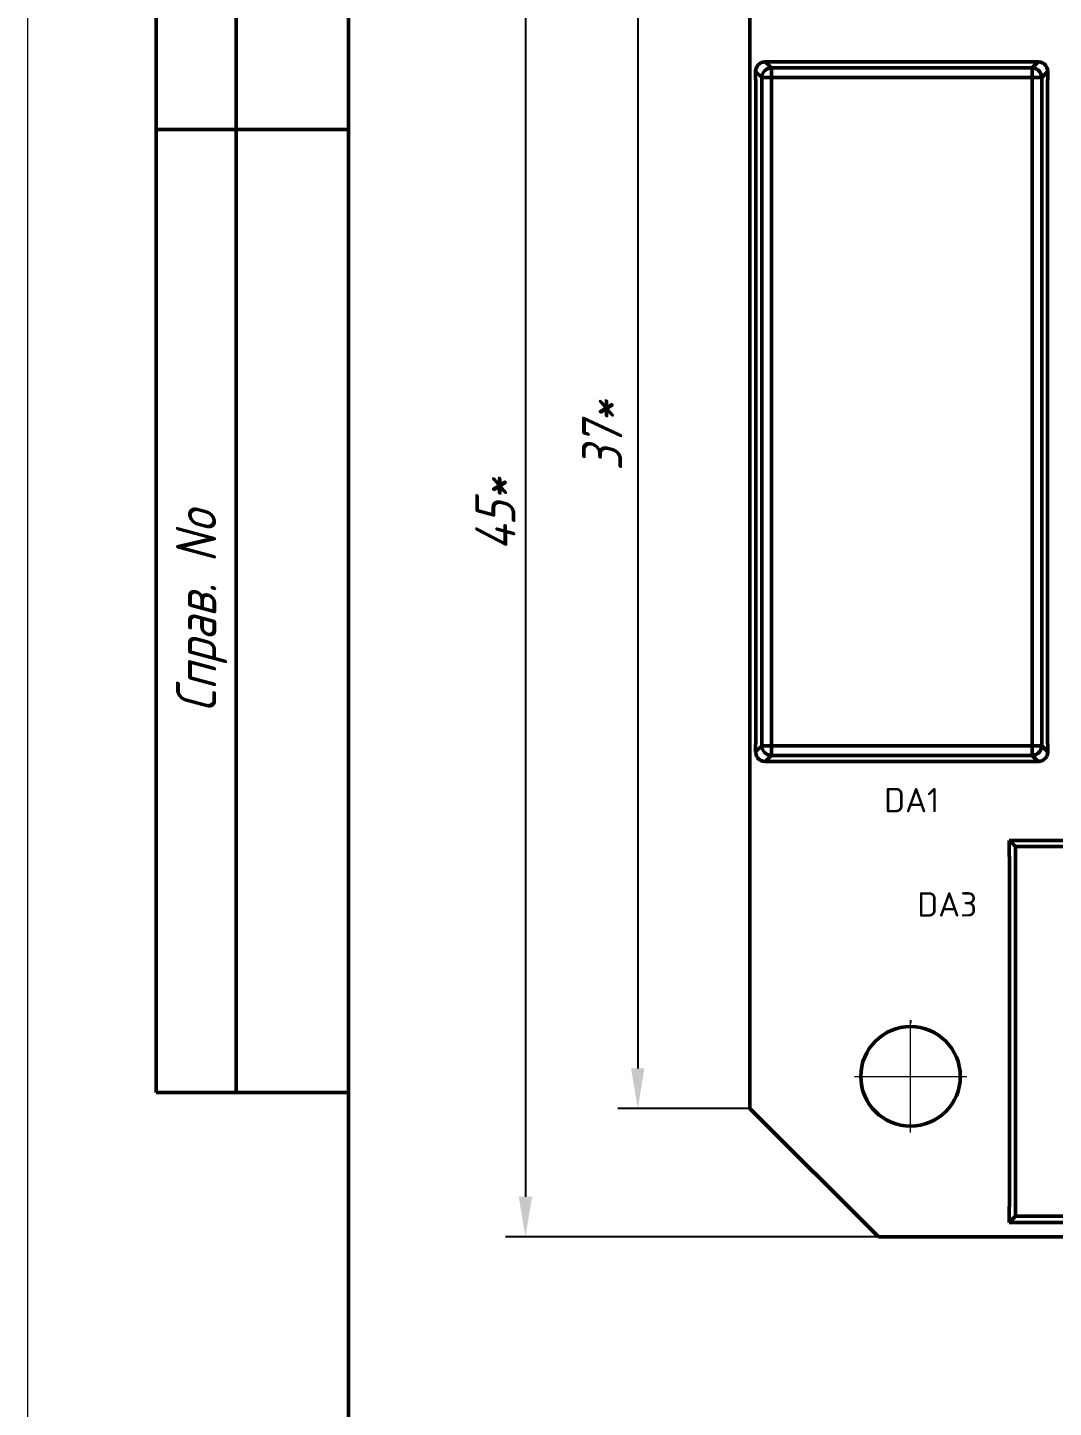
# Model space of a CAD drawing. Header units: millimetres. Extents: x 0 to 866, y 0 to 297.
# Drawn here: x 0 to 63.9, y 152.4 to 238.4 of the extents above; entities that cross this region are included whole.
import ezdxf
from ezdxf.enums import TextEntityAlignment as Align

# ---------------------------------------------------------------- set-up
doc = ezdxf.new("R2010")
doc.units = ezdxf.units.MM
doc.layers.add('Dim', color=2, linetype='Continuous')
for name, color, linetype, lineweight in [('OSN25', 2, 'Continuous', 20), ('OSN50', 3, 'Continuous', 50), ('TEXT', 1, 'Continuous', 30)]:
    doc.layers.add(name, color=color, linetype=linetype, lineweight=lineweight)
doc.styles.add('E', font='simplex.shx', dxfattribs={"width": 0.8, "oblique": 15})
doc.styles.add('ISOCPEUR0', font='isocpeur.ttf', dxfattribs={"height": 3.704167})

msp = doc.modelspace()

# ---------------------------------------------------------------- linework, layer by layer
msp.add_line((55, 176.5), (55, 176.32))
at = {"color": 18, "true_color": 0x000000}
for start, end in [(90, 180), (0, 90), (180, 270), (270, 0)]:
    msp.add_arc((55, 173), 3.1, start, end, dxfattribs=at)
at = {"layer": 'Dim'}
for p, q in [((31.01, 250.5), (31.01, 165.5)), ((38.01, 242.5), (38.01, 173.5)), ((45, 171), (36.76, 171)), ((53, 163), (29.76, 163))]:
    msp.add_line(p, q, dxfattribs=at)
for points in [[(37.593, 173.5), (38.426, 173.5), (38.01, 171)], [(30.593, 165.5), (31.426, 165.5), (31.01, 163)]]:
    msp.add_solid(points, dxfattribs=at)
at = {"layer": 'OSN25', "color": 2}
for p, q in [((55, 173), (55, 176.5)), ((51.5, 173), (55, 173)), ((55, 173), (58.5, 173)), ((55, 169.5), (55, 173))]:
    msp.add_line(p, q, dxfattribs=at)
at = {"layer": 'OSN25', "linetype": 'Continuous'}
msp.add_lwpolyline([(0, 0), (420, 0), (420, 297), (0, 297)], close=True, dxfattribs=at)
at = {"layer": 'OSN50'}
msp.add_line((13, 292), (13, 172), dxfattribs=at)
at = {"layer": 'OSN50', "color": 3}
for p, q in [((45, 171), (45, 245)), ((45.368, 235.766), (45.35, 235.62)), ((45.35, 235.62), (45.368, 235.766)), ((45.368, 235.766), (45.35, 235.62)), ((45.35, 235.62), (45.368, 235.766)), ((45.35, 235.62), (45.35, 235.12)), ((45.35, 235.12), (45.35, 235.62)), ((45.73, 235.24), (45.35, 235.62)), ((45.35, 235.62), (45.35, 235.12)), ((45.35, 235.12), (45.35, 235.62)), ((45.73, 235.24), (45.35, 235.62)), ((45.418, 235.9), (45.368, 235.766)), ((45.368, 235.766), (45.418, 235.9)), ((45.418, 235.9), (45.368, 235.766)), ((45.368, 235.766), (45.418, 235.9)), ((45.494, 236.01), (45.418, 235.9)), ((45.418, 235.9), (45.494, 236.01)), ((45.494, 236.01), (45.418, 235.9)), ((45.418, 235.9), (45.494, 236.01)), ((45.59, 236.1), (45.494, 236.01)), ((45.494, 236.01), (45.59, 236.1)), ((45.59, 236.1), (45.494, 236.01)), ((45.494, 236.01), (45.59, 236.1)), ((45.704, 236.168), (45.59, 236.1)), ((45.59, 236.1), (45.704, 236.168)), ((45.704, 236.168), (45.59, 236.1)), ((45.59, 236.1), (45.704, 236.168)), ((45.824, 236.206), (45.704, 236.168)), ((45.704, 236.168), (45.824, 236.206)), ((45.824, 236.206), (45.704, 236.168)), ((45.704, 236.168), (45.824, 236.206)), ((45.79, 235.5), (45.862, 235.614)), ((45.79, 235.5), (45.862, 235.614)), ((45.888, 236.216), (45.824, 236.206)), ((45.824, 236.206), (45.888, 236.216)), ((45.888, 236.216), (45.824, 236.206)), ((45.824, 236.206), (45.888, 236.216)), ((45.862, 235.614), (45.956, 235.708)), ((45.862, 235.614), (45.956, 235.708)), ((45.95, 236.22), (45.888, 236.216)), ((45.888, 236.216), (45.95, 236.22)), ((45.95, 236.22), (45.888, 236.216)), ((45.888, 236.216), (45.95, 236.22)), ((62.95, 236.22), (45.95, 236.22)), ((45.95, 236.22), (62.95, 236.22)), ((46.33, 235.84), (45.95, 236.22)), ((62.95, 236.22), (45.95, 236.22)), ((45.95, 236.22), (62.95, 236.22)), ((46.33, 235.84), (45.95, 236.22)), ((45.956, 235.708), (46.07, 235.78)), ((45.956, 235.708), (46.07, 235.78)), ((46.07, 235.78), (46.198, 235.824)), ((46.07, 235.78), (46.198, 235.824)), ((46.198, 235.824), (46.33, 235.84)), ((46.198, 235.824), (46.33, 235.84)), ((46.33, 235.822), (46.33, 235.84)), ((62.57, 235.84), (46.33, 235.84)), ((46.33, 235.822), (46.33, 235.84)), ((62.57, 235.84), (46.33, 235.84)), ((46.33, 235.776), (46.33, 235.822)), ((46.33, 235.776), (46.33, 235.822)), ((46.33, 235.704), (46.33, 235.776)), ((46.33, 235.704), (46.33, 235.776)), ((46.33, 235.61), (46.33, 235.704)), ((46.33, 235.61), (46.33, 235.704)), ((46.33, 235.498), (46.33, 235.61)), ((46.33, 235.498), (46.33, 235.61)), ((62.57, 235.84), (62.95, 236.22)), ((62.57, 235.84), (62.95, 236.22)), ((62.57, 235.822), (62.57, 235.84)), ((62.702, 235.824), (62.57, 235.84)), ((62.57, 235.822), (62.57, 235.84)), ((62.702, 235.824), (62.57, 235.84)), ((62.57, 235.776), (62.57, 235.822)), ((62.57, 235.776), (62.57, 235.822)), ((62.57, 235.704), (62.57, 235.776)), ((62.57, 235.704), (62.57, 235.776)), ((62.57, 235.61), (62.57, 235.704)), ((62.57, 235.61), (62.57, 235.704)), ((62.57, 235.498), (62.57, 235.61)), ((62.57, 235.498), (62.57, 235.61)), ((62.83, 235.78), (62.702, 235.824)), ((62.83, 235.78), (62.702, 235.824)), ((62.944, 235.708), (62.83, 235.78)), ((62.944, 235.708), (62.83, 235.78)), ((63.038, 235.614), (62.944, 235.708)), ((63.038, 235.614), (62.944, 235.708)), ((63.096, 236.202), (62.95, 236.22)), ((63.096, 236.202), (62.95, 236.22)), ((63.096, 236.202), (62.95, 236.22)), ((63.096, 236.202), (62.95, 236.22)), ((63.11, 235.5), (63.038, 235.614)), ((63.11, 235.5), (63.038, 235.614)), ((63.23, 236.152), (63.096, 236.202)), ((63.23, 236.152), (63.096, 236.202)), ((63.23, 236.152), (63.096, 236.202)), ((63.23, 236.152), (63.096, 236.202)), ((63.17, 235.24), (63.55, 235.62)), ((63.17, 235.24), (63.55, 235.62)), ((63.34, 236.076), (63.23, 236.152)), ((63.34, 236.076), (63.23, 236.152)), ((63.34, 236.076), (63.23, 236.152)), ((63.34, 236.076), (63.23, 236.152)), ((63.43, 235.98), (63.34, 236.076)), ((63.43, 235.98), (63.34, 236.076)), ((63.43, 235.98), (63.34, 236.076)), ((63.43, 235.98), (63.34, 236.076)), ((63.498, 235.866), (63.43, 235.98)), ((63.498, 235.866), (63.43, 235.98)), ((63.498, 235.866), (63.43, 235.98)), ((63.498, 235.866), (63.43, 235.98)), ((63.536, 235.746), (63.498, 235.866)), ((63.536, 235.746), (63.498, 235.866)), ((63.536, 235.746), (63.498, 235.866)), ((63.536, 235.746), (63.498, 235.866)), ((63.546, 235.682), (63.536, 235.746)), ((63.546, 235.682), (63.536, 235.746)), ((63.546, 235.682), (63.536, 235.746)), ((63.546, 235.682), (63.536, 235.746)), ((63.55, 235.62), (63.546, 235.682)), ((63.55, 235.62), (63.546, 235.682)), ((63.55, 235.62), (63.546, 235.682)), ((63.55, 235.62), (63.546, 235.682)), ((63.55, 235.12), (63.55, 235.62)), ((63.55, 235.12), (63.55, 235.62)), ((63.55, 235.12), (63.55, 235.62)), ((63.55, 235.12), (63.55, 235.62)), ((45.35, 235.12), (45.368, 235.12)), ((45.35, 235.12), (45.368, 235.12)), ((45.35, 235.12), (45.368, 235.12)), ((45.35, 235.12), (45.368, 235.12)), ((45.368, 235.12), (45.368, 193.72)), ((45.368, 193.72), (45.368, 235.12)), ((45.368, 235.12), (45.368, 193.72)), ((45.368, 193.72), (45.368, 235.12)), ((45.73, 235.24), (45.746, 235.372)), ((45.73, 235.24), (45.746, 235.372)), ((45.73, 235.24), (45.748, 235.24)), ((45.73, 193.6), (45.73, 235.24)), ((45.73, 235.24), (45.748, 235.24)), ((45.73, 193.6), (45.73, 235.24)), ((45.746, 235.372), (45.79, 235.5)), ((45.746, 235.372), (45.79, 235.5)), ((45.748, 235.24), (45.794, 235.24)), ((45.748, 235.24), (45.794, 235.24)), ((45.794, 235.24), (45.866, 235.24)), ((45.794, 235.24), (45.866, 235.24)), ((45.866, 235.24), (45.96, 235.24)), ((45.866, 235.24), (45.96, 235.24)), ((45.96, 235.24), (46.072, 235.24)), ((45.96, 235.24), (46.072, 235.24)), ((46.072, 235.24), (46.198, 235.24)), ((46.072, 235.24), (46.198, 235.24)), ((46.33, 235.24), (46.198, 235.24)), ((46.33, 235.24), (46.198, 235.24)), ((46.33, 235.372), (46.33, 235.498)), ((46.33, 235.372), (46.33, 235.498)), ((46.33, 235.24), (46.33, 235.372)), ((46.33, 235.24), (46.33, 235.372)), ((46.33, 193.6), (46.33, 235.24)), ((46.33, 235.24), (62.57, 235.24)), ((46.33, 193.6), (46.33, 235.24)), ((46.33, 235.24), (62.57, 235.24)), ((62.57, 235.372), (62.57, 235.498)), ((62.57, 235.372), (62.57, 235.498)), ((62.57, 235.24), (62.57, 235.372)), ((62.57, 235.24), (62.57, 235.372)), ((62.702, 235.24), (62.57, 235.24)), ((62.57, 193.6), (62.57, 235.24)), ((62.702, 235.24), (62.57, 235.24)), ((62.57, 193.6), (62.57, 235.24)), ((62.702, 235.24), (62.828, 235.24)), ((62.702, 235.24), (62.828, 235.24)), ((62.828, 235.24), (62.94, 235.24)), ((62.828, 235.24), (62.94, 235.24)), ((62.94, 235.24), (63.034, 235.24)), ((62.94, 235.24), (63.034, 235.24)), ((63.034, 235.24), (63.106, 235.24)), ((63.034, 235.24), (63.106, 235.24)), ((63.106, 235.24), (63.152, 235.24)), ((63.106, 235.24), (63.152, 235.24)), ((63.154, 235.372), (63.11, 235.5)), ((63.154, 235.372), (63.11, 235.5)), ((63.152, 235.24), (63.17, 235.24)), ((63.152, 235.24), (63.17, 235.24)), ((63.17, 235.24), (63.154, 235.372)), ((63.17, 235.24), (63.154, 235.372)), ((63.17, 193.6), (63.17, 235.24)), ((63.17, 193.6), (63.17, 235.24)), ((63.532, 193.72), (63.532, 235.12)), ((63.532, 235.12), (63.55, 235.12)), ((63.532, 235.12), (63.55, 235.12)), ((63.532, 193.72), (63.532, 235.12)), ((63.532, 193.72), (63.532, 235.12)), ((63.532, 235.12), (63.55, 235.12)), ((63.532, 235.12), (63.55, 235.12)), ((63.532, 193.72), (63.532, 235.12)), ((45.368, 193.72), (45.35, 193.72)), ((45.35, 193.72), (45.35, 193.22)), ((45.35, 193.22), (45.35, 193.72)), ((45.35, 193.72), (45.368, 193.72)), ((45.368, 193.72), (45.35, 193.72)), ((45.35, 193.72), (45.35, 193.22)), ((45.35, 193.22), (45.35, 193.72)), ((45.35, 193.72), (45.368, 193.72)), ((45.35, 193.22), (45.73, 193.6)), ((45.35, 193.22), (45.73, 193.6)), ((45.73, 193.6), (45.748, 193.6)), ((45.746, 193.468), (45.73, 193.6)), ((45.73, 193.6), (45.748, 193.6)), ((45.746, 193.468), (45.73, 193.6)), ((45.79, 193.34), (45.746, 193.468)), ((45.79, 193.34), (45.746, 193.468)), ((45.748, 193.6), (45.794, 193.6)), ((45.748, 193.6), (45.794, 193.6)), ((45.794, 193.6), (45.866, 193.6)), ((45.794, 193.6), (45.866, 193.6)), ((45.866, 193.6), (45.96, 193.6)), ((45.866, 193.6), (45.96, 193.6)), ((45.96, 193.6), (46.072, 193.6)), ((45.96, 193.6), (46.072, 193.6)), ((46.072, 193.6), (46.198, 193.6)), ((46.072, 193.6), (46.198, 193.6)), ((46.33, 193.6), (46.198, 193.6)), ((46.33, 193.6), (46.198, 193.6)), ((46.33, 193.468), (46.33, 193.6)), ((46.33, 193.6), (62.57, 193.6)), ((46.33, 193.468), (46.33, 193.6)), ((46.33, 193.6), (62.57, 193.6)), ((46.33, 193.342), (46.33, 193.468)), ((46.33, 193.342), (46.33, 193.468)), ((62.702, 193.6), (62.57, 193.6)), ((62.57, 193.468), (62.57, 193.6)), ((62.702, 193.6), (62.57, 193.6)), ((62.57, 193.468), (62.57, 193.6)), ((62.57, 193.342), (62.57, 193.468)), ((62.57, 193.342), (62.57, 193.468)), ((62.702, 193.6), (62.828, 193.6)), ((62.702, 193.6), (62.828, 193.6)), ((62.828, 193.6), (62.94, 193.6)), ((62.828, 193.6), (62.94, 193.6)), ((62.94, 193.6), (63.034, 193.6)), ((62.94, 193.6), (63.034, 193.6)), ((63.034, 193.6), (63.106, 193.6)), ((63.034, 193.6), (63.106, 193.6)), ((63.106, 193.6), (63.152, 193.6)), ((63.106, 193.6), (63.152, 193.6)), ((63.11, 193.34), (63.154, 193.468)), ((63.11, 193.34), (63.154, 193.468)), ((63.152, 193.6), (63.17, 193.6)), ((63.152, 193.6), (63.17, 193.6)), ((63.154, 193.468), (63.17, 193.6)), ((63.154, 193.468), (63.17, 193.6)), ((63.55, 193.22), (63.17, 193.6)), ((63.55, 193.22), (63.17, 193.6)), ((63.55, 193.72), (63.532, 193.72)), ((63.532, 193.72), (63.55, 193.72)), ((63.55, 193.72), (63.532, 193.72)), ((63.532, 193.72), (63.55, 193.72)), ((63.55, 193.22), (63.55, 193.72)), ((63.55, 193.22), (63.55, 193.72)), ((63.55, 193.22), (63.55, 193.72)), ((63.55, 193.22), (63.55, 193.72)), ((45.35, 193.22), (45.354, 193.158)), ((45.354, 193.158), (45.35, 193.22)), ((45.35, 193.22), (45.354, 193.158)), ((45.354, 193.158), (45.35, 193.22)), ((45.354, 193.158), (45.364, 193.094)), ((45.364, 193.094), (45.354, 193.158)), ((45.354, 193.158), (45.364, 193.094)), ((45.364, 193.094), (45.354, 193.158)), ((45.364, 193.094), (45.402, 192.974)), ((45.402, 192.974), (45.364, 193.094)), ((45.364, 193.094), (45.402, 192.974)), ((45.402, 192.974), (45.364, 193.094)), ((45.402, 192.974), (45.47, 192.86)), ((45.47, 192.86), (45.402, 192.974)), ((45.402, 192.974), (45.47, 192.86)), ((45.47, 192.86), (45.402, 192.974)), ((45.47, 192.86), (45.56, 192.764)), ((45.56, 192.764), (45.47, 192.86)), ((45.47, 192.86), (45.56, 192.764)), ((45.56, 192.764), (45.47, 192.86)), ((45.56, 192.764), (45.67, 192.688)), ((45.67, 192.688), (45.56, 192.764)), ((45.56, 192.764), (45.67, 192.688)), ((45.67, 192.688), (45.56, 192.764)), ((45.67, 192.688), (45.804, 192.638)), ((45.804, 192.638), (45.67, 192.688)), ((45.67, 192.688), (45.804, 192.638)), ((45.804, 192.638), (45.67, 192.688)), ((45.862, 193.226), (45.79, 193.34)), ((45.862, 193.226), (45.79, 193.34)), ((45.804, 192.638), (45.95, 192.62)), ((45.95, 192.62), (45.804, 192.638)), ((45.804, 192.638), (45.95, 192.62)), ((45.95, 192.62), (45.804, 192.638)), ((45.956, 193.132), (45.862, 193.226)), ((45.956, 193.132), (45.862, 193.226)), ((45.95, 192.62), (46.33, 193)), ((45.95, 192.62), (46.33, 193)), ((45.95, 192.62), (62.95, 192.62)), ((62.95, 192.62), (45.95, 192.62)), ((45.95, 192.62), (62.95, 192.62)), ((62.95, 192.62), (45.95, 192.62)), ((46.07, 193.06), (45.956, 193.132)), ((46.07, 193.06), (45.956, 193.132)), ((46.198, 193.016), (46.07, 193.06)), ((46.198, 193.016), (46.07, 193.06)), ((46.33, 193), (46.198, 193.016)), ((46.33, 193), (46.198, 193.016)), ((46.33, 193.23), (46.33, 193.342)), ((46.33, 193.23), (46.33, 193.342)), ((46.33, 193.136), (46.33, 193.23)), ((46.33, 193.136), (46.33, 193.23)), ((46.33, 193.064), (46.33, 193.136)), ((46.33, 193.064), (46.33, 193.136)), ((46.33, 193.018), (46.33, 193.064)), ((46.33, 193.018), (46.33, 193.064)), ((46.33, 193), (46.33, 193.018)), ((46.33, 193), (46.33, 193.018)), ((62.57, 193), (46.33, 193)), ((62.57, 193), (46.33, 193)), ((62.57, 193.23), (62.57, 193.342)), ((62.57, 193.23), (62.57, 193.342)), ((62.57, 193.136), (62.57, 193.23)), ((62.57, 193.136), (62.57, 193.23)), ((62.57, 193.064), (62.57, 193.136)), ((62.57, 193.064), (62.57, 193.136)), ((62.57, 193.018), (62.57, 193.064)), ((62.57, 193.018), (62.57, 193.064)), ((62.57, 193), (62.57, 193.018)), ((62.57, 193), (62.57, 193.018)), ((62.57, 193), (62.702, 193.016)), ((62.57, 193), (62.702, 193.016)), ((62.95, 192.62), (62.57, 193)), ((62.95, 192.62), (62.57, 193)), ((62.702, 193.016), (62.83, 193.06)), ((62.702, 193.016), (62.83, 193.06)), ((62.83, 193.06), (62.944, 193.132)), ((62.83, 193.06), (62.944, 193.132)), ((62.944, 193.132), (63.038, 193.226)), ((62.944, 193.132), (63.038, 193.226)), ((62.95, 192.62), (63.012, 192.624)), ((62.95, 192.62), (63.012, 192.624)), ((62.95, 192.62), (63.012, 192.624)), ((62.95, 192.62), (63.012, 192.624)), ((63.012, 192.624), (63.076, 192.634)), ((63.012, 192.624), (63.076, 192.634)), ((63.012, 192.624), (63.076, 192.634)), ((63.012, 192.624), (63.076, 192.634)), ((63.038, 193.226), (63.11, 193.34)), ((63.038, 193.226), (63.11, 193.34)), ((63.076, 192.634), (63.196, 192.672)), ((63.076, 192.634), (63.196, 192.672)), ((63.076, 192.634), (63.196, 192.672)), ((63.076, 192.634), (63.196, 192.672)), ((63.196, 192.672), (63.31, 192.74)), ((63.196, 192.672), (63.31, 192.74)), ((63.196, 192.672), (63.31, 192.74)), ((63.196, 192.672), (63.31, 192.74)), ((63.31, 192.74), (63.406, 192.83)), ((63.31, 192.74), (63.406, 192.83)), ((63.31, 192.74), (63.406, 192.83)), ((63.31, 192.74), (63.406, 192.83)), ((63.406, 192.83), (63.482, 192.94)), ((63.406, 192.83), (63.482, 192.94)), ((63.406, 192.83), (63.482, 192.94)), ((63.406, 192.83), (63.482, 192.94)), ((63.482, 192.94), (63.532, 193.074)), ((63.482, 192.94), (63.532, 193.074)), ((63.482, 192.94), (63.532, 193.074)), ((63.482, 192.94), (63.532, 193.074)), ((63.532, 193.074), (63.55, 193.22)), ((63.532, 193.074), (63.55, 193.22)), ((63.532, 193.074), (63.55, 193.22)), ((63.532, 193.074), (63.55, 193.22)), ((76.55, 187.7), (61.15, 187.7)), ((61.15, 187.7), (61.15, 186.7)), ((61.15, 187.7), (61.534, 187.316)), ((61.15, 187.7), (76.55, 187.7)), ((61.15, 187.7), (61.15, 186.7)), ((76.55, 187.7), (61.15, 187.7)), ((61.15, 187.7), (61.15, 186.7)), ((61.15, 187.7), (61.534, 187.316)), ((61.15, 187.7), (76.55, 187.7)), ((61.15, 187.7), (61.15, 186.7)), ((61.15, 186.7), (61.16, 186.7)), ((61.16, 186.7), (61.15, 186.7)), ((61.15, 186.7), (61.16, 186.7)), ((61.16, 186.7), (61.15, 186.7)), ((61.16, 186.7), (61.16, 164.9)), ((61.16, 186.7), (61.16, 164.9)), ((61.16, 186.7), (61.16, 164.9)), ((61.16, 186.7), (61.16, 164.9)), ((61.534, 187.316), (61.534, 164.284)), ((61.534, 187.316), (76.166, 187.316)), ((61.534, 187.316), (61.534, 164.284)), ((61.534, 187.316), (76.166, 187.316)), ((53, 163), (45, 171)), ((61.16, 164.9), (61.15, 164.9)), ((61.15, 164.9), (61.15, 163.9)), ((61.15, 164.9), (61.15, 163.9)), ((61.16, 164.9), (61.15, 164.9)), ((61.16, 164.9), (61.15, 164.9)), ((61.15, 164.9), (61.15, 163.9)), ((61.15, 164.9), (61.15, 163.9)), ((61.16, 164.9), (61.15, 164.9)), ((61.534, 164.284), (61.15, 163.9)), ((61.534, 164.284), (61.15, 163.9)), ((61.534, 164.284), (76.166, 164.284)), ((61.534, 164.284), (76.166, 164.284)), ((61.15, 163.9), (76.55, 163.9)), ((76.55, 163.9), (61.15, 163.9)), ((61.15, 163.9), (76.55, 163.9)), ((76.55, 163.9), (61.15, 163.9)), ((127, 163), (53, 163))]:
    msp.add_line(p, q, dxfattribs=at)
at = {"layer": 'OSN50'}
for points in [[(8, 292), (8, 172)], [(20, 232), (8, 232)], [(8, 172), (20, 172)]]:
    msp.add_lwpolyline(points, dxfattribs=at)
at = {"layer": 'OSN50', "linetype": 'Continuous'}
msp.add_lwpolyline([(20, 5), (415, 5), (415, 292), (20, 292)], close=True, dxfattribs=at)
at = {"layer": 'OSN50', "color": 3}
for start, end in [(90, 180), (0, 90), (180, 270), (270, 0)]:
    msp.add_arc((55, 173), 3.1, start, end, dxfattribs=at)

# ---------------------------------------------------------------- texts
at = {"layer": 'TEXT', "style": 'E', "oblique": 15, "width": 0.8}
msp.add_text('Справ. No', height=2.5, rotation=90, dxfattribs=at).set_placement((10.5, 202), align=Align.MIDDLE_CENTER)
at = {"layer": 'TEXT', "color": 1, "style": 'ISOCPEUR0'}
for s, p in [('DA1', (53.358, 189.459)), ('DA3', (55.419, 182.959))]:
    msp.add_text(s, height=1.5158, dxfattribs=at).set_placement(p)
at = {"layer": 'TEXT', "char_height": 2.5, "attachment_point": 5, "rotation": 90, "style": 'E'}
for s, insert in [('37*', (35.789, 212.904)), ('45*', (29.135, 208))]:
    msp.add_mtext(s, dxfattribs=dict(at, insert=insert))

doc.saveas('drawing.dxf')
